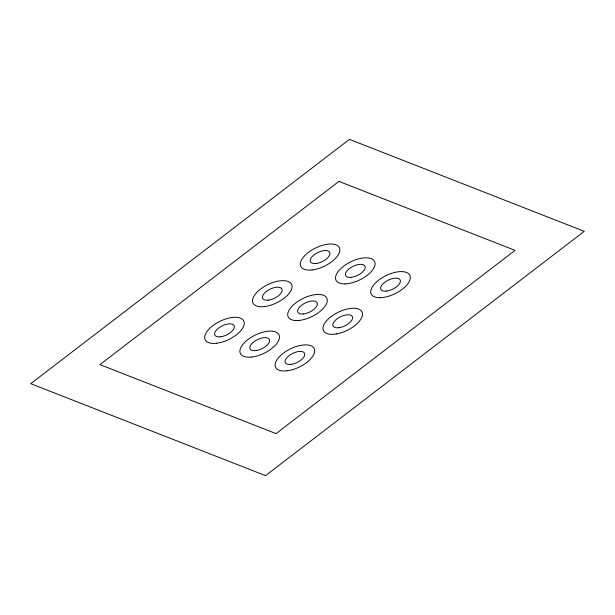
<?xml version="1.0" encoding="UTF-8"?>
<svg xmlns="http://www.w3.org/2000/svg" width="615" height="615" viewBox="0 0 615 615"><rect width="100%" height="100%" fill="white"/><g stroke="black" fill="none" stroke-linecap="round" stroke-linejoin="round"><path stroke-width="0.92" d="M349.443 139.359L30.75 383.675L265.557 475.641L584.25 231.325L349.443 139.359M338.957 181.394L99.938 364.626L276.043 433.606L515.062 250.374L338.957 181.394M216.549 343.232A21.448 10.101 -25.9 0 0 244.147 322.075A21.448 10.101 -25.9 0 0 212.736 325.75A21.448 10.101 -25.9 0 0 216.549 343.232M264.35 306.585A21.448 10.101 -25.9 0 0 291.948 285.421A21.448 10.101 -25.9 0 0 260.537 289.104A21.448 10.101 -25.9 0 0 264.35 306.585M312.151 269.939A21.448 10.101 -25.9 0 0 339.749 248.775A21.448 10.101 -25.9 0 0 308.338 252.458A21.448 10.101 -25.9 0 0 312.151 269.939M345.084 283.899A21.448 10.101 -25.9 0 0 375.096 263.958A21.448 10.101 -25.9 0 0 345.738 264.704A21.448 10.101 -25.9 0 0 345.084 283.899M380.193 297.698A21.448 10.101 -25.9 0 0 410.313 277.826A21.448 10.101 -25.9 0 0 381.069 278.426A21.448 10.101 -25.9 0 0 380.193 297.698M336.697 333.884A21.448 10.101 -25.9 0 0 362.058 312.02A21.448 10.101 -25.9 0 0 329.402 317.978A21.448 10.101 -25.9 0 0 336.697 333.884M286.99 370.822A21.448 10.101 -25.9 0 0 314.588 349.658A21.448 10.101 -25.9 0 0 283.177 353.341A21.448 10.101 -25.9 0 0 286.99 370.822M251.535 357.054A21.448 10.101 -25.9 0 0 279.394 335.998A21.448 10.101 -25.9 0 0 248.16 339.388A21.448 10.101 -25.9 0 0 251.535 357.054M298.821 320.453A21.448 10.101 -25.9 0 0 327.242 299.651A21.448 10.101 -25.9 0 0 296.43 302.396A21.448 10.101 -25.9 0 0 298.821 320.453M220.508 336.789A10.724 5.051 -25.9 0 0 234.307 326.211A10.724 5.051 -25.9 0 0 218.602 328.056A10.724 5.051 -25.9 0 0 220.508 336.789M268.317 300.143A10.724 5.051 -25.9 0 0 282.116 289.565A10.724 5.051 -25.9 0 0 266.41 291.402A10.724 5.051 -25.9 0 0 268.317 300.143M316.118 263.497A10.724 5.051 -25.9 0 0 329.917 252.919A10.724 5.051 -25.9 0 0 314.211 254.756A10.724 5.051 -25.9 0 0 316.118 263.497M351.342 277.296A10.724 5.051 -25.9 0 0 365.141 266.71A10.724 5.051 -25.9 0 0 349.435 268.555A10.724 5.051 -25.9 0 0 351.342 277.296M386.558 291.087A10.724 5.051 -25.9 0 0 400.357 280.509A10.724 5.051 -25.9 0 0 384.652 282.346A10.724 5.051 -25.9 0 0 386.558 291.087M338.757 327.733A10.724 5.051 -25.9 0 0 352.556 317.156A10.724 5.051 -25.9 0 0 336.851 318.993A10.724 5.051 -25.9 0 0 338.757 327.733M303.533 313.942A10.724 5.051 -25.9 0 0 317.332 303.356A10.724 5.051 -25.9 0 0 301.627 305.201A10.724 5.051 -25.9 0 0 303.533 313.942M255.732 350.588A10.724 5.051 -25.9 0 0 269.531 340.01A10.724 5.051 -25.9 0 0 253.826 341.848A10.724 5.051 -25.9 0 0 255.732 350.588M290.957 364.38A10.724 5.051 -25.9 0 0 304.756 353.802A10.724 5.051 -25.9 0 0 289.05 355.639A10.724 5.051 -25.9 0 0 290.957 364.38"/></g></svg>
